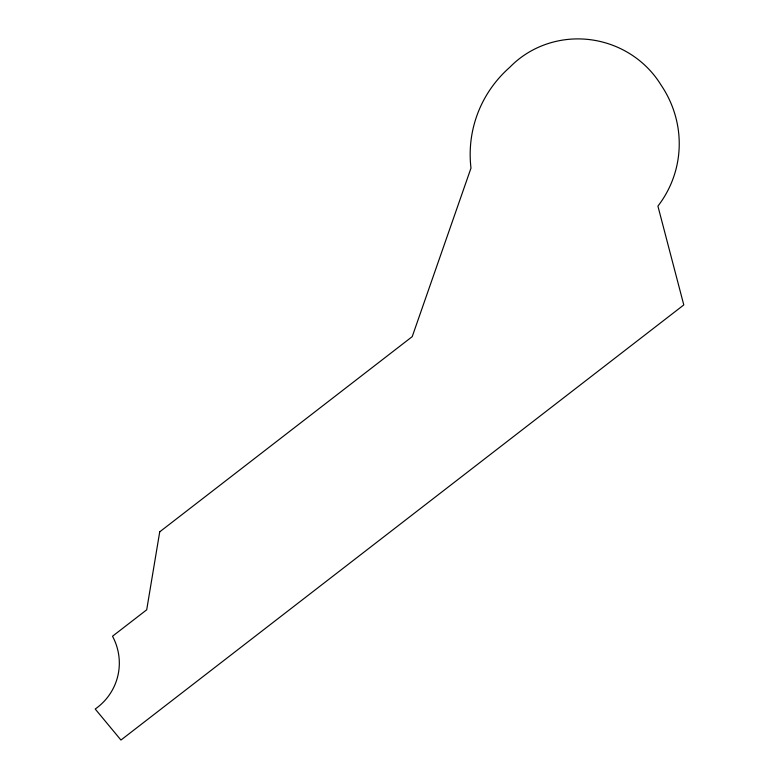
<?xml version="1.0" encoding="UTF-8"?>
<svg xmlns="http://www.w3.org/2000/svg" width="779" height="779" viewBox="0 0 779 779"><rect width="100%" height="100%" fill="white"/><g stroke="black" fill="none" stroke-linecap="round" stroke-linejoin="round"><path stroke-width="1.17" d="M159.724 531.833L146.705 609.801L112.517 636.229A59.603 57.49 14.8 0 1 95.213 709.026L120.949 740.05L683.787 304.94L657.914 206.114A109.226 105.35 14.8 0 0 660.972 84.921A95.223 91.844 14.8 0 0 509.836 67.237A123.832 119.44 14.8 0 0 470.983 168.128L412.218 336.635L159.724 531.833"/></g></svg>
